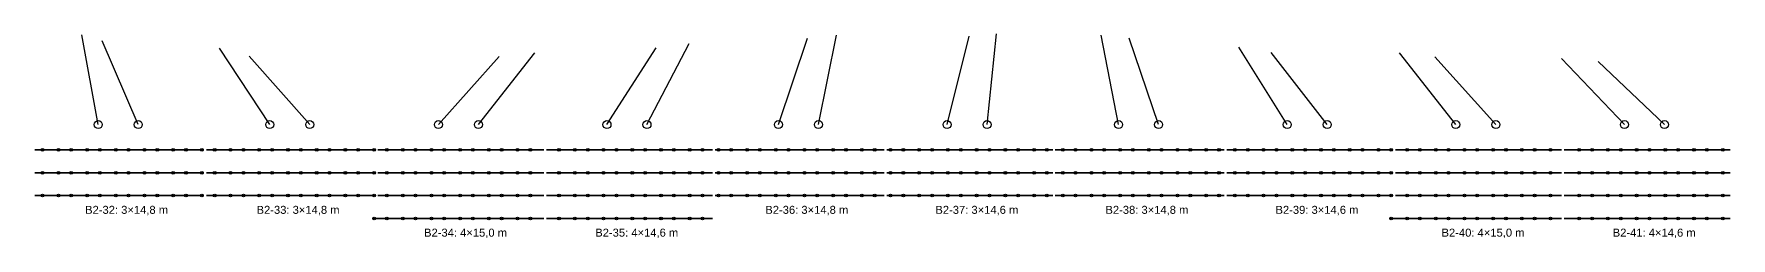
# Model space of a CAD drawing. Header units: millimetres. Extents: x 4893 to 477136, y -248774 to -84814.
# Drawn here: x 178804 to 327254, y -102762 to -84856 of the extents above; entities that cross this region are included whole.
import ezdxf

# ---------------------------------------------------------------- set-up
doc = ezdxf.new("R2010")
doc.units = ezdxf.units.MM
for name, color, linetype in [('GC-BICH NEO', 6, 'Continuous'), ('GC-DAY NEO', 5, 'Continuous'), ('GC-GHI CHU', 2, 'Continuous'), ('GC-HOP 40x60 GIA CUONG', 1, 'Continuous')]:
    doc.layers.add(name, color=color, linetype=linetype)
doc.styles.add('GC_VN', font='arial.ttf')

msp = doc.modelspace()

# ---------------------------------------------------------------- linework, layer by layer
at = {"layer": 'GC-BICH NEO'}
for centre in [(184429.3944342711, -92813.68539680039), (187929.3944342711, -92813.68539680039), (199429.3944342711, -92813.68539680039), (202929.3944342711, -92813.68539680039), (214179.3944342711, -92813.68539680039), (217679.3944342711, -92813.68539680039), (228929.3944342711, -92813.68539680039), (232429.3944342711, -92813.68539680039), (243929.3944342711, -92813.68539680039), (247429.3944342711, -92813.68539680039), (258679.3944342711, -92813.68539680039), (262179.3944342711, -92813.68539680039), (273679.3944342711, -92813.68539680039), (277179.3944342711, -92813.68539680039), (288429.3944342711, -92813.68539680039), (291929.3944342711, -92813.68539680039), (303179.3944342711, -92813.68539680039), (306679.3944342711, -92813.68539680039), (317929.3944342711, -92813.68539680039), (321429.3944342711, -92813.68539680039)]:
    msp.add_circle(centre, 350, dxfattribs=at)
at = {"layer": 'GC-DAY NEO'}
for p, q in [((184429.3944342711, -92813.68539680039), (182985.0630281202, -84945.14634630275)), ((187929.3944342711, -92813.68539680039), (184759.2026465757, -85468.62691989032)), ((228929.3944342711, -92813.68539680039), (233226.9192867309, -86065.99837512475)), ((232429.3944342711, -92813.68539680039), (236109.0438092861, -85710.15243939447)), ((243929.3944342711, -92813.68539680039), (246471.4290122107, -85228.30075233053)), ((247429.3944342711, -92813.68539680039), (249005.263015516, -84970.43108403933)), ((258679.3944342711, -92813.68539680039), (260609.8364057596, -85050.09126813064)), ((262179.3944342711, -92813.68539680039), (263003.82524914, -84856.27917168566)), ((273679.3944342711, -92813.68539680039), (272156.4337571984, -84959.98621895492)), ((277179.3944342711, -92813.68539680039), (274592.0780935326, -85243.62633805137)), ((288429.3944342711, -92813.68539680039), (284188.0973756966, -86030.51510106647)), ((199429.3944342711, -92813.68539680039), (195048.5671385563, -86119.7812889482)), ((202929.3944342711, -92813.68539680039), (197632.5293823677, -86818.41887879425)), ((214179.3944342711, -92813.68539680039), (219503.530880371, -86842.62425967319)), ((217679.3944342711, -92813.68539680039), (222625.46643458, -86525.88993513338)), ((291929.3944342711, -92813.68539680039), (287028.186731022, -86490.85667465304)), ((303179.3944342711, -92813.68539680039), (298251.3688669981, -86511.73617387704)), ((306679.3944342711, -92813.68539680039), (301340.1494996957, -86856.13023309349)), ((317929.3944342711, -92813.68539680039), (312412.0743752921, -87020.65688256119)), ((321429.3944342711, -92813.68539680039), (315642.6182931205, -87289.8079640354))]:
    msp.add_line(p, q, dxfattribs=at)
at = {"layer": 'GC-HOP 40x60 GIA CUONG', "const_width": 150}
for points in [[(178879.3944342711, -95032.18539680018), (193679.3944342711, -95032.18539680018)], [(193879.3944342711, -95032.18539680018), (208679.3944342711, -95032.18539680018)], [(208879.3944342711, -95032.18539680018), (223429.3944342711, -95032.18539680018)], [(223629.3944342711, -95032.18539680018), (238179.3944342711, -95032.18539680018)], [(238379.3944342711, -95032.18539680039), (253179.3944342711, -95032.18539680039)], [(253379.3944342711, -95032.18539680039), (267929.3944342711, -95032.18539680039)], [(268129.3944342711, -95032.18539680039), (282929.3944342711, -95032.18539680039)], [(283129.3944342711, -95032.18539680039), (297679.3944342711, -95032.18539680039)], [(297879.3944342711, -95032.18539680039), (312429.3944342711, -95032.18539680039)], [(312629.3944342711, -95032.18539680065), (327179.3944342711, -95032.18539680065)], [(178879.3944342711, -97032.18539680015), (193679.3944342711, -97032.18539680015)], [(193879.3944342711, -97032.18539680015), (208679.3944342711, -97032.18539680015)], [(208879.3944342711, -97032.18539680015), (223429.3944342711, -97032.18539680015)], [(223629.3944342711, -97032.18539680015), (238179.3944342711, -97032.18539680015)], [(238379.3944342711, -97032.18539680037), (253179.3944342711, -97032.18539680037)], [(253379.3944342711, -97032.18539680037), (267929.3944342711, -97032.18539680037)], [(268129.3944342711, -97032.18539680037), (282929.3944342711, -97032.18539680037)], [(283129.3944342711, -97032.18539680037), (297679.3944342711, -97032.18539680037)], [(297879.3944342711, -97032.18539680037), (312429.3944342711, -97032.18539680037)], [(312629.3944342711, -97032.18539680062), (327179.3944342711, -97032.18539680062)], [(178879.3944342711, -99032.18539680018), (193679.3944342711, -99032.18539680018)], [(193879.3944342711, -99032.18539680018), (208679.3944342711, -99032.18539680018)], [(208879.3944342711, -99032.18539680018), (223429.3944342711, -99032.18539680018)], [(223629.3944342711, -99032.18539680018), (238179.3944342711, -99032.18539680018)], [(238379.3944342711, -99032.18539680039), (253179.3944342711, -99032.18539680039)], [(253379.3944342711, -99032.18539680039), (267929.3944342711, -99032.18539680039)], [(268129.3944342711, -99032.18539680039), (282929.3944342711, -99032.18539680039)], [(283129.3944342711, -99032.18539680039), (297679.3944342711, -99032.18539680039)], [(297879.3944342711, -99032.18539680039), (312429.3944342711, -99032.18539680039)], [(312629.3944342711, -99032.18539680065), (327179.3944342711, -99032.18539680065)], [(208429.3944342711, -101032.1853968001), (223429.3944342711, -101032.1853968001)], [(223629.3944342711, -101032.1853968001), (238179.3944342711, -101032.1853968001)], [(297429.3944342711, -101032.1853968004), (312429.3944342711, -101032.1853968004)], [(312629.3944342711, -101032.1853968006), (327179.3944342711, -101032.1853968006)]]:
    msp.add_lwpolyline(points, dxfattribs=at)
at = {"layer": 'GC-HOP 40x60 GIA CUONG'}
for centre in [(179554.9701588505, -95032.18539680018), (180944.9701588505, -95032.18539680018), (182064.9701588505, -95032.18539680018), (183454.9701588505, -95032.18539680018), (184574.9701588505, -95032.18539680018), (185964.9701588505, -95032.18539680018), (187084.9701588505, -95032.18539680018), (188474.9701588505, -95032.18539680018), (189594.9701588505, -95032.18539680018), (190984.9701588505, -95032.18539680018), (192104.9701588505, -95032.18539680018), (193494.9701588505, -95032.18539680018), (194614.9701588505, -95032.18539680018), (196004.9701588505, -95032.18539680018), (197124.9701588505, -95032.18539680018), (198514.9701588505, -95032.18539680018), (199634.9701588505, -95032.18539680018), (201024.9701588505, -95032.18539680018), (202144.9701588505, -95032.18539680018), (203534.9701588505, -95032.18539680018), (204654.9701588505, -95032.18539680018), (206044.9701588505, -95032.18539680018), (207164.9701588505, -95032.18539680018), (208554.9701588505, -95032.18539680018), (209674.9701588505, -95032.18539680018), (211064.9701588505, -95032.18539680018), (212184.9701588505, -95032.18539680018), (213574.9701588505, -95032.18539680018), (214694.9701588505, -95032.18539680018), (216084.9701588505, -95032.18539680018), (217204.9701588505, -95032.18539680018), (218594.9701588505, -95032.18539680018), (219714.9701588505, -95032.18539680018), (221104.9701588505, -95032.18539680018), (222224.9701588505, -95032.18539680018), (224734.9701588505, -95032.18539680018), (226124.9701588505, -95032.18539680018), (227244.9701588505, -95032.18539680018), (228634.9701588506, -95032.18539680018), (229754.9701588505, -95032.18539680018), (231144.9701588505, -95032.18539680018), (232264.9701588505, -95032.18539680018), (233654.9701588505, -95032.18539680018), (234774.9701588505, -95032.18539680018), (236164.9701588505, -95032.18539680018), (237284.9701588505, -95032.18539680018), (238674.9701588505, -95032.18539680039), (239794.9701588505, -95032.18539680039), (241184.9701588505, -95032.18539680039), (242304.9701588505, -95032.18539680039), (243694.9701588505, -95032.18539680039), (244814.9701588505, -95032.18539680039), (246204.9701588505, -95032.18539680039), (247324.9701588505, -95032.18539680039), (248714.9701588505, -95032.18539680039), (249835.4489146439, -95032.18539680039), (251225.448914644, -95032.18539680039), (252344.9701588505, -95032.18539680039), (253734.9701588505, -95032.18539680039), (254854.9701588506, -95032.18539680039), (256244.9701588506, -95032.18539680039), (257364.9701588505, -95032.18539680039), (258754.9701588505, -95032.18539680039), (259874.9701588505, -95032.18539680039), (261264.9701588505, -95032.18539680039), (262384.9701588505, -95032.18539680039), (263774.9701588505, -95032.18539680039), (264894.9701588505, -95032.18539680039), (266284.9701588505, -95032.18539680039), (267404.9701588505, -95032.18539680039), (268794.9701588505, -95032.18539680039), (269914.9701588505, -95032.18539680039), (271304.9701588505, -95032.18539680039), (272424.9701588505, -95032.18539680039), (273814.9701588505, -95032.18539680039), (274934.9701588505, -95032.18539680039), (276324.9701588505, -95032.18539680039), (277444.9701588505, -95032.18539680039), (278834.9701588505, -95032.18539680039), (279954.9701588505, -95032.18539680039), (281344.9701588505, -95032.18539680039), (282464.9701588505, -95032.18539680039), (283854.9701588505, -95032.18539680039), (284974.9701588505, -95032.18539680039), (286364.9701588505, -95032.18539680039), (287484.9701588505, -95032.18539680039), (288874.9701588505, -95032.18539680039), (289994.9701588505, -95032.18539680039), (291384.9701588505, -95032.18539680039), (292504.9701588505, -95032.18539680039), (293894.9701588505, -95032.18539680039), (295014.9701588505, -95032.18539680039), (296404.9701588505, -95032.18539680039), (297524.9701588505, -95032.18539680039), (298914.9701588505, -95032.18539680039), (300034.9701588505, -95032.18539680039), (301424.9701588505, -95032.18539680039), (302544.9701588505, -95032.18539680039), (303934.9701588505, -95032.18539680039), (305054.9701588505, -95032.18539680039), (306444.9701588505, -95032.18539680039), (307564.9701588505, -95032.18539680039), (308954.9701588505, -95032.18539680039), (310074.9701588505, -95032.18539680039), (311464.9701588505, -95032.18539680039), (313974.9701588505, -95032.18539680065), (315094.9701588505, -95032.18539680065), (316484.9701588505, -95032.18539680065), (317604.9701588505, -95032.18539680065), (318994.9701588505, -95032.18539680065), (320114.9701588505, -95032.18539680065), (321504.9701588505, -95032.18539680065), (322625.4489146441, -95032.18539680065), (324015.4489146438, -95032.18539680065), (325134.9701588505, -95032.18539680065), (326524.9701588505, -95032.18539680065), (179554.9701588505, -97032.18539680015), (180944.9701588505, -97032.18539680015), (182064.9701588505, -97032.18539680015), (183454.9701588505, -97032.18539680015), (184574.9701588505, -97032.18539680015), (185964.9701588505, -97032.18539680015), (187084.9701588505, -97032.18539680015), (188474.9701588505, -97032.18539680015), (189594.9701588505, -97032.18539680015), (190984.9701588505, -97032.18539680015), (192104.9701588505, -97032.18539680015), (193494.9701588505, -97032.18539680015), (194614.9701588505, -97032.18539680015), (196004.9701588505, -97032.18539680015), (197124.9701588505, -97032.18539680015), (198514.9701588505, -97032.18539680015), (199634.9701588505, -97032.18539680015), (201024.9701588505, -97032.18539680015), (202144.9701588505, -97032.18539680015), (203534.9701588505, -97032.18539680015), (204654.9701588505, -97032.18539680015), (206044.9701588505, -97032.18539680015), (207164.9701588505, -97032.18539680015), (208554.9701588505, -97032.18539680015), (209674.9701588505, -97032.18539680015), (211064.9701588505, -97032.18539680015), (212184.9701588505, -97032.18539680015), (213574.9701588505, -97032.18539680015), (214694.9701588505, -97032.18539680015), (216084.9701588505, -97032.18539680015), (217204.9701588505, -97032.18539680015), (218594.9701588505, -97032.18539680015), (219714.9701588505, -97032.18539680015), (221104.9701588505, -97032.18539680015), (222224.9701588505, -97032.18539680015), (224734.9701588505, -97032.18539680015), (226124.9701588505, -97032.18539680015), (227244.9701588505, -97032.18539680015), (228634.9701588506, -97032.18539680015), (229754.9701588505, -97032.18539680015), (231144.9701588505, -97032.18539680015), (232264.9701588505, -97032.18539680015), (233654.9701588505, -97032.18539680015), (234774.9701588505, -97032.18539680015), (236164.9701588505, -97032.18539680015), (237284.9701588505, -97032.18539680015), (238674.9701588505, -97032.18539680037), (239794.9701588505, -97032.18539680037), (241184.9701588505, -97032.18539680037), (242304.9701588505, -97032.18539680037), (243694.9701588505, -97032.18539680037), (244814.9701588505, -97032.18539680037), (246204.9701588505, -97032.18539680037), (247324.9701588505, -97032.18539680037), (248714.9701588505, -97032.18539680037), (249835.4489146439, -97032.18539680037), (251225.448914644, -97032.18539680037), (252344.9701588505, -97032.18539680037), (253734.9701588505, -97032.18539680037), (254854.9701588506, -97032.18539680037), (256244.9701588506, -97032.18539680037), (257364.9701588505, -97032.18539680037), (258754.9701588505, -97032.18539680037), (259874.9701588505, -97032.18539680037), (261264.9701588505, -97032.18539680037), (262384.9701588505, -97032.18539680037), (263774.9701588505, -97032.18539680037), (264894.9701588505, -97032.18539680037), (266284.9701588505, -97032.18539680037), (267404.9701588505, -97032.18539680037), (268794.9701588505, -97032.18539680037), (269914.9701588505, -97032.18539680037), (271304.9701588505, -97032.18539680037), (272424.9701588505, -97032.18539680037), (273814.9701588505, -97032.18539680037), (274934.9701588505, -97032.18539680037), (276324.9701588505, -97032.18539680037), (277444.9701588505, -97032.18539680037), (278834.9701588505, -97032.18539680037), (279954.9701588505, -97032.18539680037), (281344.9701588505, -97032.18539680037), (282464.9701588505, -97032.18539680037), (283854.9701588505, -97032.18539680037), (284974.9701588505, -97032.18539680037), (286364.9701588505, -97032.18539680037), (287484.9701588505, -97032.18539680037), (288874.9701588505, -97032.18539680037), (289994.9701588505, -97032.18539680037), (291384.9701588505, -97032.18539680037), (292504.9701588505, -97032.18539680037), (293894.9701588505, -97032.18539680037), (295014.9701588505, -97032.18539680037), (296404.9701588505, -97032.18539680037), (297524.9701588505, -97032.18539680037), (298914.9701588505, -97032.18539680037), (300034.9701588505, -97032.18539680037), (301424.9701588505, -97032.18539680037), (302544.9701588505, -97032.18539680037), (303934.9701588505, -97032.18539680037), (305054.9701588505, -97032.18539680037), (306444.9701588505, -97032.18539680037), (307564.9701588505, -97032.18539680037), (308954.9701588505, -97032.18539680037), (310074.9701588505, -97032.18539680037), (311464.9701588505, -97032.18539680037), (313974.9701588505, -97032.18539680062), (315094.9701588505, -97032.18539680062), (316484.9701588505, -97032.18539680062), (317604.9701588505, -97032.18539680062), (318994.9701588505, -97032.18539680062), (320114.9701588505, -97032.18539680062), (321504.9701588505, -97032.18539680062), (322625.4489146441, -97032.18539680062), (324015.4489146438, -97032.18539680062), (325134.9701588505, -97032.18539680062), (326524.9701588505, -97032.18539680062), (179554.9701588505, -99032.18539680018), (180944.9701588505, -99032.18539680018), (182064.9701588505, -99032.18539680018), (183454.9701588505, -99032.18539680018), (184574.9701588505, -99032.18539680018), (185964.9701588505, -99032.18539680018), (187084.9701588505, -99032.18539680018), (188474.9701588505, -99032.18539680018), (189594.9701588505, -99032.18539680018), (190984.9701588505, -99032.18539680018), (192104.9701588505, -99032.18539680018), (193494.9701588505, -99032.18539680018), (194614.9701588505, -99032.18539680018), (196004.9701588505, -99032.18539680018), (197124.9701588505, -99032.18539680018), (198514.9701588505, -99032.18539680018), (199634.9701588505, -99032.18539680018), (201024.9701588505, -99032.18539680018), (202144.9701588505, -99032.18539680018), (203534.9701588505, -99032.18539680018), (204654.9701588505, -99032.18539680018), (206044.9701588505, -99032.18539680018), (207164.9701588505, -99032.18539680018), (208554.9701588505, -99032.18539680018), (209674.9701588505, -99032.18539680018), (211064.9701588505, -99032.18539680018), (212184.9701588505, -99032.18539680018), (213574.9701588505, -99032.18539680018), (214694.9701588505, -99032.18539680018), (216084.9701588505, -99032.18539680018), (217204.9701588505, -99032.18539680018), (218594.9701588505, -99032.18539680018), (219714.9701588505, -99032.18539680018), (221104.9701588505, -99032.18539680018), (222224.9701588505, -99032.18539680018), (224734.9701588505, -99032.18539680018), (226124.9701588505, -99032.18539680018), (227244.9701588505, -99032.18539680018), (228634.9701588506, -99032.18539680018), (229754.9701588505, -99032.18539680018), (231144.9701588505, -99032.18539680018), (232264.9701588505, -99032.18539680018), (233654.9701588505, -99032.18539680018), (234774.9701588505, -99032.18539680018), (236164.9701588505, -99032.18539680018), (237284.9701588505, -99032.18539680018), (238674.9701588505, -99032.18539680039), (239794.9701588505, -99032.18539680039), (241184.9701588505, -99032.18539680039), (242304.9701588505, -99032.18539680039), (243694.9701588505, -99032.18539680039), (244814.9701588505, -99032.18539680039), (246204.9701588505, -99032.18539680039), (247324.9701588505, -99032.18539680039), (248714.9701588505, -99032.18539680039), (249835.4489146439, -99032.18539680039), (251225.448914644, -99032.18539680039), (252344.9701588505, -99032.18539680039), (253734.9701588505, -99032.18539680039), (254854.9701588506, -99032.18539680039), (256244.9701588506, -99032.18539680039), (257364.9701588505, -99032.18539680039), (258754.9701588505, -99032.18539680039), (259874.9701588505, -99032.18539680039), (261264.9701588505, -99032.18539680039), (262384.9701588505, -99032.18539680039), (263774.9701588505, -99032.18539680039), (264894.9701588505, -99032.18539680039), (266284.9701588505, -99032.18539680039), (267404.9701588505, -99032.18539680039), (268794.9701588505, -99032.18539680039), (269914.9701588505, -99032.18539680039), (271304.9701588505, -99032.18539680039), (272424.9701588505, -99032.18539680039), (273814.9701588505, -99032.18539680039), (274934.9701588505, -99032.18539680039), (276324.9701588505, -99032.18539680039), (277444.9701588505, -99032.18539680039), (278834.9701588505, -99032.18539680039), (279954.9701588505, -99032.18539680039), (281344.9701588505, -99032.18539680039), (282464.9701588505, -99032.18539680039), (283854.9701588505, -99032.18539680039), (284974.9701588505, -99032.18539680039), (286364.9701588505, -99032.18539680039), (287484.9701588505, -99032.18539680039), (288874.9701588505, -99032.18539680039), (289994.9701588505, -99032.18539680039), (291384.9701588505, -99032.18539680039), (292504.9701588505, -99032.18539680039), (293894.9701588505, -99032.18539680039), (295014.9701588505, -99032.18539680039), (296404.9701588505, -99032.18539680039), (297524.9701588505, -99032.18539680039), (298914.9701588505, -99032.18539680039), (300034.9701588505, -99032.18539680039), (301424.9701588505, -99032.18539680039), (302544.9701588505, -99032.18539680039), (303934.9701588505, -99032.18539680039), (305054.9701588505, -99032.18539680039), (306444.9701588505, -99032.18539680039), (307564.9701588505, -99032.18539680039), (308954.9701588505, -99032.18539680039), (310074.9701588505, -99032.18539680039), (311464.9701588505, -99032.18539680039), (313974.9701588505, -99032.18539680065), (315094.9701588505, -99032.18539680065), (316484.9701588505, -99032.18539680065), (317604.9701588505, -99032.18539680065), (318994.9701588505, -99032.18539680065), (320114.9701588505, -99032.18539680065), (321504.9701588505, -99032.18539680065), (322625.4489146441, -99032.18539680065), (324015.4489146438, -99032.18539680065), (325134.9701588505, -99032.18539680065), (326524.9701588505, -99032.18539680065), (208554.9701588505, -101032.1853968001), (209674.9701588505, -101032.1853968001), (211064.9701588505, -101032.1853968001), (212184.9701588505, -101032.1853968001), (213574.9701588505, -101032.1853968001), (214694.9701588505, -101032.1853968001), (216084.9701588505, -101032.1853968001), (217204.9701588505, -101032.1853968001), (218594.9701588505, -101032.1853968001), (219714.9701588505, -101032.1853968001), (221104.9701588505, -101032.1853968001), (222224.9701588505, -101032.1853968001), (224734.9701588505, -101032.1853968001), (226124.9701588505, -101032.1853968001), (227244.9701588505, -101032.1853968001), (228634.9701588506, -101032.1853968001), (229754.9701588505, -101032.1853968001), (231144.9701588505, -101032.1853968001), (232264.9701588505, -101032.1853968001), (233654.9701588505, -101032.1853968001), (234774.9701588505, -101032.1853968001), (236164.9701588505, -101032.1853968001), (237284.9701588505, -101032.1853968001), (297524.9701588505, -101032.1853968004), (298914.9701588505, -101032.1853968004), (300034.9701588505, -101032.1853968004), (301424.9701588505, -101032.1853968004), (302544.9701588505, -101032.1853968004), (303934.9701588505, -101032.1853968004), (305054.9701588505, -101032.1853968004), (306444.9701588505, -101032.1853968004), (307564.9701588505, -101032.1853968004), (308954.9701588505, -101032.1853968004), (310074.9701588505, -101032.1853968004), (311464.9701588505, -101032.1853968004), (313974.9701588505, -101032.1853968006), (315094.9701588505, -101032.1853968006), (316484.9701588505, -101032.1853968006), (317604.9701588505, -101032.1853968006), (318994.9701588505, -101032.1853968006), (320114.9701588505, -101032.1853968006), (321504.9701588505, -101032.1853968006), (322625.4489146441, -101032.1853968006), (324015.4489146438, -101032.1853968006), (325134.9701588505, -101032.1853968006), (326524.9701588505, -101032.1853968006)]:
    msp.add_circle(centre, 120, dxfattribs=at)

# ---------------------------------------------------------------- texts
at = {"layer": 'GC-GHI CHU', "style": 'GC_VN'}
for s, p in [('B2-32: 3×14,8 m', (183279.3944342711, -100632.1853968002)), ('B2-33: 3×14,8 m', (198279.3944342711, -100632.1853968002)), ('B2-36: 3×14,8 m', (242779.3944342711, -100632.1853968004)), ('B2-37: 3×14,6 m', (257654.3944342711, -100632.1853968004)), ('B2-38: 3×14,8 m', (272529.3944342711, -100632.1853968004)), ('B2-39: 3×14,6 m', (287404.3944342711, -100632.1853968004)), ('B2-34: 4×15,0 m', (212929.3944342711, -102632.1853968001)), ('B2-35: 4×14,6 m', (227904.3944342711, -102632.1853968001)), ('B2-40: 4×15,0 m', (301929.3944342711, -102632.1853968004)), ('B2-41: 4×14,6 m', (316904.3944342711, -102632.1853968006))]:
    msp.add_text(s, height=700, dxfattribs=at).set_placement(p)

doc.saveas('drawing.dxf')
